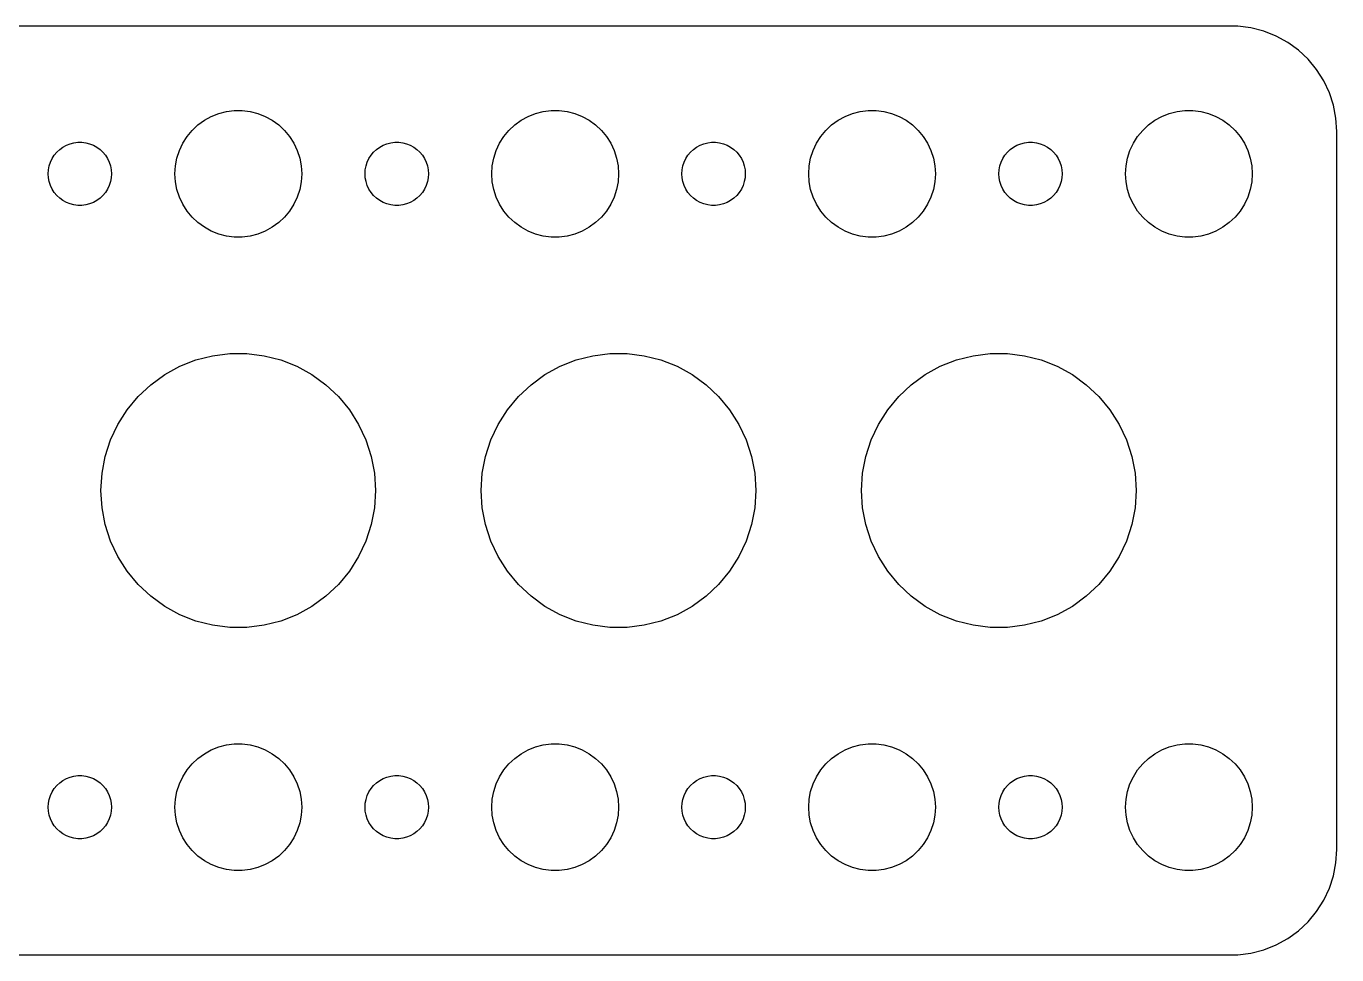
# Model space of a CAD drawing. Header units: metres. Extents: x -52 to 52, y 32 to 76.
# Drawn here: x -10 to 52, y 32 to 76 of the extents above; entities that cross this region are included whole.
import ezdxf

# ---------------------------------------------------------------- set-up
doc = ezdxf.new("R2010")
doc.units = ezdxf.units.M

msp = doc.modelspace()

# ---------------------------------------------------------------- linework, layer by layer
for p, q in [((47.3139, 75.9901), (-47.3139, 75.9901)), ((47.9369, 75.9114), (47.3139, 75.9901)), ((48.5451, 75.7553), (47.9369, 75.9114)), ((49.1289, 75.5241), (48.5451, 75.7553)), ((49.6791, 75.2216), (49.1289, 75.5241)), ((50.1871, 74.8526), (49.6791, 75.2216)), ((50.6448, 74.4227), (50.1871, 74.8526)), ((51.0451, 73.9389), (50.6448, 74.4227)), ((51.3815, 73.4088), (51.0451, 73.9389)), ((51.6489, 72.8406), (51.3815, 73.4088)), ((51.8429, 72.2434), (51.6489, 72.8406)), ((-0.56213, 71.9469), (-0.18837, 71.9941)), ((-0.18837, 71.9941), (0.18837, 71.9941)), ((0.18837, 71.9941), (0.56213, 71.9469)), ((14.4379, 71.9469), (14.8116, 71.9941)), ((14.8116, 71.9941), (15.1884, 71.9941)), ((15.1884, 71.9941), (15.5621, 71.9469)), ((29.4379, 71.9469), (29.8116, 71.9941)), ((29.8116, 71.9941), (30.1884, 71.9941)), ((30.1884, 71.9941), (30.5621, 71.9469)), ((44.4379, 71.9469), (44.8116, 71.9941)), ((44.8116, 71.9941), (45.1884, 71.9941)), ((45.1884, 71.9941), (45.5621, 71.9469)), ((51.9606, 71.6267), (51.8429, 72.2434)), ((-1.91226, 71.3115), (-1.60747, 71.533)), ((-1.60747, 71.533), (-1.27733, 71.7145)), ((-1.27733, 71.7145), (-0.92705, 71.8532)), ((-0.92705, 71.8532), (-0.56213, 71.9469)), ((0.56213, 71.9469), (0.92705, 71.8532)), ((0.92705, 71.8532), (1.27733, 71.7145)), ((1.27733, 71.7145), (1.60747, 71.533)), ((1.60747, 71.533), (1.91226, 71.3115)), ((13.0877, 71.3115), (13.3925, 71.533)), ((13.3925, 71.533), (13.7227, 71.7145)), ((13.7227, 71.7145), (14.0729, 71.8532)), ((14.0729, 71.8532), (14.4379, 71.9469)), ((15.5621, 71.9469), (15.927, 71.8532)), ((15.927, 71.8532), (16.2773, 71.7145)), ((16.2773, 71.7145), (16.6075, 71.533)), ((16.6075, 71.533), (16.9123, 71.3115)), ((28.0877, 71.3115), (28.3925, 71.533)), ((28.3925, 71.533), (28.7227, 71.7145)), ((28.7227, 71.7145), (29.0729, 71.8532)), ((29.0729, 71.8532), (29.4379, 71.9469)), ((30.5621, 71.9469), (30.927, 71.8532)), ((30.927, 71.8532), (31.2773, 71.7145)), ((31.2773, 71.7145), (31.6075, 71.533)), ((31.6075, 71.533), (31.9123, 71.3115)), ((43.0877, 71.3115), (43.3925, 71.533)), ((43.3925, 71.533), (43.7227, 71.7145)), ((43.7227, 71.7145), (44.0729, 71.8532)), ((44.0729, 71.8532), (44.4379, 71.9469)), ((45.5621, 71.9469), (45.927, 71.8532)), ((45.927, 71.8532), (46.2773, 71.7145)), ((46.2773, 71.7145), (46.6075, 71.533)), ((46.6075, 71.533), (46.9123, 71.3115)), ((52, 71), (51.9606, 71.6267)), ((-2.62891, 70.4453), (-2.42705, 70.7634)), ((-2.42705, 70.7634), (-2.1869, 71.0536)), ((-2.1869, 71.0536), (-1.91226, 71.3115)), ((1.91226, 71.3115), (2.1869, 71.0536)), ((2.1869, 71.0536), (2.42705, 70.7634)), ((2.42705, 70.7634), (2.62891, 70.4453)), ((12.3711, 70.4453), (12.5729, 70.7634)), ((12.5729, 70.7634), (12.8131, 71.0536)), ((12.8131, 71.0536), (13.0877, 71.3115)), ((16.9123, 71.3115), (17.1869, 71.0536)), ((17.1869, 71.0536), (17.427, 70.7634)), ((17.427, 70.7634), (17.6289, 70.4453)), ((27.3711, 70.4453), (27.5729, 70.7634)), ((27.5729, 70.7634), (27.8131, 71.0536)), ((27.8131, 71.0536), (28.0877, 71.3115)), ((31.9123, 71.3115), (32.1869, 71.0536)), ((32.1869, 71.0536), (32.427, 70.7634)), ((32.427, 70.7634), (32.6289, 70.4453)), ((42.3711, 70.4453), (42.5729, 70.7634)), ((42.5729, 70.7634), (42.8131, 71.0536)), ((42.8131, 71.0536), (43.0877, 71.3115)), ((46.9123, 71.3115), (47.1869, 71.0536)), ((47.1869, 71.0536), (47.427, 70.7634)), ((47.427, 70.7634), (47.6289, 70.4453)), ((52, 37), (52, 71)), ((-8.59344, 70.0268), (-8.45613, 70.1558)), ((-8.45613, 70.1558), (-8.30373, 70.2665)), ((-8.30373, 70.2665), (-8.13866, 70.3572)), ((-8.13866, 70.3572), (-7.96352, 70.4266)), ((-7.96352, 70.4266), (-7.78107, 70.4734)), ((-7.78107, 70.4734), (-7.59418, 70.497)), ((-7.59418, 70.497), (-7.40581, 70.497)), ((-7.40581, 70.497), (-7.21892, 70.4734)), ((-7.21892, 70.4734), (-7.03647, 70.4266)), ((-7.03647, 70.4266), (-6.86133, 70.3572)), ((-6.86133, 70.3572), (-6.69626, 70.2665)), ((-6.69626, 70.2665), (-6.54385, 70.1558)), ((-6.54385, 70.1558), (-6.40654, 70.0268)), ((-2.78932, 70.1044), (-2.62891, 70.4453)), ((2.62891, 70.4453), (2.78932, 70.1044)), ((6.40654, 70.0268), (6.54385, 70.1558)), ((6.54385, 70.1558), (6.69626, 70.2665)), ((6.69626, 70.2665), (6.86133, 70.3572)), ((6.86133, 70.3572), (7.03647, 70.4266)), ((7.03647, 70.4266), (7.21892, 70.4734)), ((7.21892, 70.4734), (7.40581, 70.497)), ((7.40581, 70.497), (7.59418, 70.497)), ((7.59418, 70.497), (7.78107, 70.4734)), ((7.78107, 70.4734), (7.96352, 70.4266)), ((7.96352, 70.4266), (8.13866, 70.3572)), ((8.13866, 70.3572), (8.30373, 70.2665)), ((8.30373, 70.2665), (8.45613, 70.1558)), ((8.45613, 70.1558), (8.59344, 70.0268)), ((12.2107, 70.1044), (12.3711, 70.4453)), ((17.6289, 70.4453), (17.7893, 70.1044)), ((21.4065, 70.0268), (21.5439, 70.1558)), ((21.5439, 70.1558), (21.6963, 70.2665)), ((21.6963, 70.2665), (21.8613, 70.3572)), ((21.8613, 70.3572), (22.0365, 70.4266)), ((22.0365, 70.4266), (22.2189, 70.4734)), ((22.2189, 70.4734), (22.4058, 70.497)), ((22.4058, 70.497), (22.5942, 70.497)), ((22.5942, 70.497), (22.7811, 70.4734)), ((22.7811, 70.4734), (22.9635, 70.4266)), ((22.9635, 70.4266), (23.1387, 70.3572)), ((23.1387, 70.3572), (23.3037, 70.2665)), ((23.3037, 70.2665), (23.4561, 70.1558)), ((23.4561, 70.1558), (23.5934, 70.0268)), ((27.2107, 70.1044), (27.3711, 70.4453)), ((32.6289, 70.4453), (32.7893, 70.1044)), ((36.4065, 70.0268), (36.5439, 70.1558)), ((36.5439, 70.1558), (36.6963, 70.2665)), ((36.6963, 70.2665), (36.8613, 70.3572)), ((36.8613, 70.3572), (37.0365, 70.4266)), ((37.0365, 70.4266), (37.2189, 70.4734)), ((37.2189, 70.4734), (37.4058, 70.497)), ((37.4058, 70.497), (37.5942, 70.497)), ((37.5942, 70.497), (37.7811, 70.4734)), ((37.7811, 70.4734), (37.9635, 70.4266)), ((37.9635, 70.4266), (38.1387, 70.3572)), ((38.1387, 70.3572), (38.3037, 70.2665)), ((38.3037, 70.2665), (38.4561, 70.1558)), ((38.4561, 70.1558), (38.5934, 70.0268)), ((42.2107, 70.1044), (42.3711, 70.4453)), ((47.6289, 70.4453), (47.7893, 70.1044)), ((-8.95287, 69.373), (-8.89465, 69.5522)), ((-8.89465, 69.5522), (-8.81445, 69.7226)), ((-8.81445, 69.7226), (-8.71352, 69.8817)), ((-8.71352, 69.8817), (-8.59344, 70.0268)), ((-6.40654, 70.0268), (-6.28647, 69.8817)), ((-6.28647, 69.8817), (-6.18553, 69.7226)), ((-6.18553, 69.7226), (-6.10533, 69.5522)), ((-6.10533, 69.5522), (-6.04712, 69.373)), ((-2.97633, 69.376), (-2.90575, 69.7461)), ((-2.90575, 69.7461), (-2.78932, 70.1044)), ((2.78932, 70.1044), (2.90575, 69.7461)), ((2.90575, 69.7461), (2.97633, 69.376)), ((6.04712, 69.373), (6.10533, 69.5522)), ((6.10533, 69.5522), (6.18553, 69.7226)), ((6.18553, 69.7226), (6.28647, 69.8817)), ((6.28647, 69.8817), (6.40654, 70.0268)), ((8.59344, 70.0268), (8.71352, 69.8817)), ((8.71352, 69.8817), (8.81445, 69.7226)), ((8.81445, 69.7226), (8.89465, 69.5522)), ((8.89465, 69.5522), (8.95287, 69.373)), ((12.0237, 69.376), (12.0942, 69.7461)), ((12.0942, 69.7461), (12.2107, 70.1044)), ((17.7893, 70.1044), (17.9057, 69.7461)), ((17.9057, 69.7461), (17.9763, 69.376)), ((21.0471, 69.373), (21.1053, 69.5522)), ((21.1053, 69.5522), (21.1855, 69.7226)), ((21.1855, 69.7226), (21.2865, 69.8817)), ((21.2865, 69.8817), (21.4065, 70.0268)), ((23.5934, 70.0268), (23.7135, 69.8817)), ((23.7135, 69.8817), (23.8145, 69.7226)), ((23.8145, 69.7226), (23.8947, 69.5522)), ((23.8947, 69.5522), (23.9529, 69.373)), ((27.0237, 69.376), (27.0942, 69.7461)), ((27.0942, 69.7461), (27.2107, 70.1044)), ((32.7893, 70.1044), (32.9057, 69.7461)), ((32.9057, 69.7461), (32.9763, 69.376)), ((36.0471, 69.373), (36.1053, 69.5522)), ((36.1053, 69.5522), (36.1855, 69.7226)), ((36.1855, 69.7226), (36.2865, 69.8817)), ((36.2865, 69.8817), (36.4065, 70.0268)), ((38.5934, 70.0268), (38.7135, 69.8817)), ((38.7135, 69.8817), (38.8145, 69.7226)), ((38.8145, 69.7226), (38.8947, 69.5522)), ((38.8947, 69.5522), (38.9529, 69.373)), ((42.0237, 69.376), (42.0942, 69.7461)), ((42.0942, 69.7461), (42.2107, 70.1044)), ((47.7893, 70.1044), (47.9057, 69.7461)), ((47.9057, 69.7461), (47.9763, 69.376)), ((-9, 69), (-8.98816, 69.188)), ((-8.98816, 68.812), (-9, 69)), ((-8.98816, 69.188), (-8.95287, 69.373)), ((-6.04712, 69.373), (-6.01183, 69.188)), ((-6.01183, 69.188), (-6, 69)), ((-6, 69), (-6.01183, 68.812)), ((-3, 69), (-2.97633, 69.376)), ((-2.97633, 68.624), (-3, 69)), ((2.97633, 69.376), (3, 69)), ((3, 69), (2.97633, 68.624)), ((6, 69), (6.01183, 69.188)), ((6.01183, 68.812), (6, 69)), ((6.01183, 69.188), (6.04712, 69.373)), ((8.95287, 69.373), (8.98816, 69.188)), ((8.98816, 69.188), (9, 69)), ((9, 69), (8.98816, 68.812)), ((12, 69), (12.0237, 69.376)), ((12.0237, 68.624), (12, 69)), ((17.9763, 69.376), (18, 69)), ((18, 69), (17.9763, 68.624)), ((21, 69), (21.0118, 69.188)), ((21.0118, 68.812), (21, 69)), ((21.0118, 69.188), (21.0471, 69.373)), ((23.9529, 69.373), (23.9882, 69.188)), ((23.9882, 69.188), (24, 69)), ((24, 69), (23.9882, 68.812)), ((27, 69), (27.0237, 69.376)), ((27.0237, 68.624), (27, 69)), ((32.9763, 69.376), (33, 69)), ((33, 69), (32.9763, 68.624)), ((36, 69), (36.0118, 69.188)), ((36.0118, 68.812), (36, 69)), ((36.0118, 69.188), (36.0471, 69.373)), ((38.9529, 69.373), (38.9882, 69.188)), ((38.9882, 69.188), (39, 69)), ((39, 69), (38.9882, 68.812)), ((42, 69), (42.0237, 69.376)), ((42.0237, 68.624), (42, 69)), ((47.9763, 69.376), (48, 69)), ((48, 69), (47.9763, 68.624)), ((-8.95287, 68.627), (-8.98816, 68.812)), ((-8.89465, 68.4478), (-8.95287, 68.627)), ((-8.81445, 68.2774), (-8.89465, 68.4478)), ((-8.71352, 68.1183), (-8.81445, 68.2774)), ((-6.18553, 68.2774), (-6.28647, 68.1183)), ((-6.10533, 68.4478), (-6.18553, 68.2774)), ((-6.04712, 68.627), (-6.10533, 68.4478)), ((-6.01183, 68.812), (-6.04712, 68.627)), ((-2.90575, 68.2539), (-2.97633, 68.624)), ((-2.78932, 67.8956), (-2.90575, 68.2539)), ((2.90575, 68.2539), (2.78932, 67.8956)), ((2.97633, 68.624), (2.90575, 68.2539)), ((6.04712, 68.627), (6.01183, 68.812)), ((6.10533, 68.4478), (6.04712, 68.627)), ((6.18553, 68.2774), (6.10533, 68.4478)), ((6.28647, 68.1183), (6.18553, 68.2774)), ((8.81445, 68.2774), (8.71352, 68.1183)), ((8.89465, 68.4478), (8.81445, 68.2774)), ((8.95287, 68.627), (8.89465, 68.4478)), ((8.98816, 68.812), (8.95287, 68.627)), ((12.0942, 68.2539), (12.0237, 68.624)), ((12.2107, 67.8956), (12.0942, 68.2539)), ((17.9057, 68.2539), (17.7893, 67.8956)), ((17.9763, 68.624), (17.9057, 68.2539)), ((21.0471, 68.627), (21.0118, 68.812)), ((21.1053, 68.4478), (21.0471, 68.627)), ((21.1855, 68.2774), (21.1053, 68.4478)), ((21.2865, 68.1183), (21.1855, 68.2774)), ((23.8145, 68.2774), (23.7135, 68.1183)), ((23.8947, 68.4478), (23.8145, 68.2774)), ((23.9529, 68.627), (23.8947, 68.4478)), ((23.9882, 68.812), (23.9529, 68.627)), ((27.0942, 68.2539), (27.0237, 68.624)), ((27.2107, 67.8956), (27.0942, 68.2539)), ((32.9057, 68.2539), (32.7893, 67.8956)), ((32.9763, 68.624), (32.9057, 68.2539)), ((36.0471, 68.627), (36.0118, 68.812)), ((36.1053, 68.4478), (36.0471, 68.627)), ((36.1855, 68.2774), (36.1053, 68.4478)), ((36.2865, 68.1183), (36.1855, 68.2774)), ((38.8145, 68.2774), (38.7135, 68.1183)), ((38.8947, 68.4478), (38.8145, 68.2774)), ((38.9529, 68.627), (38.8947, 68.4478)), ((38.9882, 68.812), (38.9529, 68.627)), ((42.0942, 68.2539), (42.0237, 68.624)), ((42.2107, 67.8956), (42.0942, 68.2539)), ((47.9057, 68.2539), (47.7893, 67.8956)), ((47.9763, 68.624), (47.9057, 68.2539)), ((-8.59344, 67.9732), (-8.71352, 68.1183)), ((-8.45613, 67.8442), (-8.59344, 67.9732)), ((-8.30373, 67.7335), (-8.45613, 67.8442)), ((-8.13866, 67.6427), (-8.30373, 67.7335)), ((-7.96352, 67.5734), (-8.13866, 67.6427)), ((-6.86133, 67.6427), (-7.03647, 67.5734)), ((-6.69626, 67.7335), (-6.86133, 67.6427)), ((-6.54385, 67.8442), (-6.69626, 67.7335)), ((-6.40654, 67.9732), (-6.54385, 67.8442)), ((-6.28647, 68.1183), (-6.40654, 67.9732)), ((-2.62891, 67.5547), (-2.78932, 67.8956)), ((2.78932, 67.8956), (2.62891, 67.5547)), ((6.40654, 67.9732), (6.28647, 68.1183)), ((6.54385, 67.8442), (6.40654, 67.9732)), ((6.69626, 67.7335), (6.54385, 67.8442)), ((6.86133, 67.6427), (6.69626, 67.7335)), ((7.03647, 67.5734), (6.86133, 67.6427)), ((8.13866, 67.6427), (7.96352, 67.5734)), ((8.30373, 67.7335), (8.13866, 67.6427)), ((8.45613, 67.8442), (8.30373, 67.7335)), ((8.59344, 67.9732), (8.45613, 67.8442)), ((8.71352, 68.1183), (8.59344, 67.9732)), ((12.3711, 67.5547), (12.2107, 67.8956)), ((17.7893, 67.8956), (17.6289, 67.5547)), ((21.4065, 67.9732), (21.2865, 68.1183)), ((21.5439, 67.8442), (21.4065, 67.9732)), ((21.6963, 67.7335), (21.5439, 67.8442)), ((21.8613, 67.6427), (21.6963, 67.7335)), ((22.0365, 67.5734), (21.8613, 67.6427)), ((23.1387, 67.6427), (22.9635, 67.5734)), ((23.3037, 67.7335), (23.1387, 67.6427)), ((23.4561, 67.8442), (23.3037, 67.7335)), ((23.5934, 67.9732), (23.4561, 67.8442)), ((23.7135, 68.1183), (23.5934, 67.9732)), ((27.3711, 67.5547), (27.2107, 67.8956)), ((32.7893, 67.8956), (32.6289, 67.5547)), ((36.4065, 67.9732), (36.2865, 68.1183)), ((36.5439, 67.8442), (36.4065, 67.9732)), ((36.6963, 67.7335), (36.5439, 67.8442)), ((36.8613, 67.6427), (36.6963, 67.7335)), ((37.0365, 67.5734), (36.8613, 67.6427)), ((38.1387, 67.6427), (37.9635, 67.5734)), ((38.3037, 67.7335), (38.1387, 67.6427)), ((38.4561, 67.8442), (38.3037, 67.7335)), ((38.5934, 67.9732), (38.4561, 67.8442)), ((38.7135, 68.1183), (38.5934, 67.9732)), ((42.3711, 67.5547), (42.2107, 67.8956)), ((47.7893, 67.8956), (47.6289, 67.5547)), ((-7.78107, 67.5266), (-7.96352, 67.5734)), ((-7.59418, 67.5029), (-7.78107, 67.5266)), ((-7.40581, 67.5029), (-7.59418, 67.5029)), ((-7.21892, 67.5266), (-7.40581, 67.5029)), ((-7.03647, 67.5734), (-7.21892, 67.5266)), ((-2.42705, 67.2366), (-2.62891, 67.5547)), ((-2.1869, 66.9464), (-2.42705, 67.2366)), ((2.42705, 67.2366), (2.1869, 66.9464)), ((2.62891, 67.5547), (2.42705, 67.2366)), ((7.21892, 67.5266), (7.03647, 67.5734)), ((7.40581, 67.5029), (7.21892, 67.5266)), ((7.59418, 67.5029), (7.40581, 67.5029)), ((7.78107, 67.5266), (7.59418, 67.5029)), ((7.96352, 67.5734), (7.78107, 67.5266)), ((12.5729, 67.2366), (12.3711, 67.5547)), ((12.8131, 66.9464), (12.5729, 67.2366)), ((17.427, 67.2366), (17.1869, 66.9464)), ((17.6289, 67.5547), (17.427, 67.2366)), ((22.2189, 67.5266), (22.0365, 67.5734)), ((22.4058, 67.5029), (22.2189, 67.5266)), ((22.5942, 67.5029), (22.4058, 67.5029)), ((22.7811, 67.5266), (22.5942, 67.5029)), ((22.9635, 67.5734), (22.7811, 67.5266)), ((27.5729, 67.2366), (27.3711, 67.5547)), ((27.8131, 66.9464), (27.5729, 67.2366)), ((32.427, 67.2366), (32.1869, 66.9464)), ((32.6289, 67.5547), (32.427, 67.2366)), ((37.2189, 67.5266), (37.0365, 67.5734)), ((37.4058, 67.5029), (37.2189, 67.5266)), ((37.5942, 67.5029), (37.4058, 67.5029)), ((37.7811, 67.5266), (37.5942, 67.5029)), ((37.9635, 67.5734), (37.7811, 67.5266)), ((42.5729, 67.2366), (42.3711, 67.5547)), ((42.8131, 66.9464), (42.5729, 67.2366)), ((47.427, 67.2366), (47.1869, 66.9464)), ((47.6289, 67.5547), (47.427, 67.2366)), ((-1.91226, 66.6884), (-2.1869, 66.9464)), ((-1.60747, 66.467), (-1.91226, 66.6884)), ((-1.27733, 66.2855), (-1.60747, 66.467)), ((1.60747, 66.467), (1.27733, 66.2855)), ((1.91226, 66.6884), (1.60747, 66.467)), ((2.1869, 66.9464), (1.91226, 66.6884)), ((13.0877, 66.6884), (12.8131, 66.9464)), ((13.3925, 66.467), (13.0877, 66.6884)), ((13.7227, 66.2855), (13.3925, 66.467)), ((16.6075, 66.467), (16.2773, 66.2855)), ((16.9123, 66.6884), (16.6075, 66.467)), ((17.1869, 66.9464), (16.9123, 66.6884)), ((28.0877, 66.6884), (27.8131, 66.9464)), ((28.3925, 66.467), (28.0877, 66.6884)), ((28.7227, 66.2855), (28.3925, 66.467)), ((31.6075, 66.467), (31.2773, 66.2855)), ((31.9123, 66.6884), (31.6075, 66.467)), ((32.1869, 66.9464), (31.9123, 66.6884)), ((43.0877, 66.6884), (42.8131, 66.9464)), ((43.3925, 66.467), (43.0877, 66.6884)), ((43.7227, 66.2855), (43.3925, 66.467)), ((46.6075, 66.467), (46.2773, 66.2855)), ((46.9123, 66.6884), (46.6075, 66.467)), ((47.1869, 66.9464), (46.9123, 66.6884)), ((-0.92705, 66.1468), (-1.27733, 66.2855)), ((-0.56213, 66.0531), (-0.92705, 66.1468)), ((-0.18837, 66.0059), (-0.56213, 66.0531)), ((0.18837, 66.0059), (-0.18837, 66.0059)), ((0.56213, 66.0531), (0.18837, 66.0059)), ((0.92705, 66.1468), (0.56213, 66.0531)), ((1.27733, 66.2855), (0.92705, 66.1468)), ((14.0729, 66.1468), (13.7227, 66.2855)), ((14.4379, 66.0531), (14.0729, 66.1468)), ((14.8116, 66.0059), (14.4379, 66.0531)), ((15.1884, 66.0059), (14.8116, 66.0059)), ((15.5621, 66.0531), (15.1884, 66.0059)), ((15.927, 66.1468), (15.5621, 66.0531)), ((16.2773, 66.2855), (15.927, 66.1468)), ((29.0729, 66.1468), (28.7227, 66.2855)), ((29.4379, 66.0531), (29.0729, 66.1468)), ((29.8116, 66.0059), (29.4379, 66.0531)), ((30.1884, 66.0059), (29.8116, 66.0059)), ((30.5621, 66.0531), (30.1884, 66.0059)), ((30.927, 66.1468), (30.5621, 66.0531)), ((31.2773, 66.2855), (30.927, 66.1468)), ((44.0729, 66.1468), (43.7227, 66.2855)), ((44.4379, 66.0531), (44.0729, 66.1468)), ((44.8116, 66.0059), (44.4379, 66.0531)), ((45.1884, 66.0059), (44.8116, 66.0059)), ((45.5621, 66.0531), (45.1884, 66.0059)), ((45.927, 66.1468), (45.5621, 66.0531)), ((46.2773, 66.2855), (45.927, 66.1468)), ((-2.76756, 59.8814), (-2.00861, 60.1819)), ((-2.00861, 60.1819), (-1.21797, 60.3849)), ((-1.21797, 60.3849), (-0.40813, 60.4872)), ((-0.40813, 60.4872), (0.40813, 60.4872)), ((0.40813, 60.4872), (1.21797, 60.3849)), ((1.21797, 60.3849), (2.00861, 60.1819)), ((2.00861, 60.1819), (2.76756, 59.8814)), ((15.2324, 59.8814), (15.9914, 60.1819)), ((15.9914, 60.1819), (16.782, 60.3849)), ((16.782, 60.3849), (17.5919, 60.4872)), ((17.5919, 60.4872), (18.4081, 60.4872)), ((18.4081, 60.4872), (19.218, 60.3849)), ((19.218, 60.3849), (20.0086, 60.1819)), ((20.0086, 60.1819), (20.7676, 59.8814)), ((33.2324, 59.8814), (33.9914, 60.1819)), ((33.9914, 60.1819), (34.782, 60.3849)), ((34.782, 60.3849), (35.5919, 60.4872)), ((35.5919, 60.4872), (36.4081, 60.4872)), ((36.4081, 60.4872), (37.218, 60.3849)), ((37.218, 60.3849), (38.0086, 60.1819)), ((38.0086, 60.1819), (38.7676, 59.8814)), ((-3.48286, 59.4881), (-2.76756, 59.8814)), ((2.76756, 59.8814), (3.48286, 59.4881)), ((14.5171, 59.4881), (15.2324, 59.8814)), ((20.7676, 59.8814), (21.4829, 59.4881)), ((32.5171, 59.4881), (33.2324, 59.8814)), ((38.7676, 59.8814), (39.4829, 59.4881)), ((-4.73828, 58.4496), (-4.14325, 59.0083)), ((-4.14325, 59.0083), (-3.48286, 59.4881)), ((3.48286, 59.4881), (4.14325, 59.0083)), ((4.14325, 59.0083), (4.73828, 58.4496)), ((13.2617, 58.4496), (13.8567, 59.0083)), ((13.8567, 59.0083), (14.5171, 59.4881)), ((21.4829, 59.4881), (22.1432, 59.0083)), ((22.1432, 59.0083), (22.7383, 58.4496)), ((31.2617, 58.4496), (31.8567, 59.0083)), ((31.8567, 59.0083), (32.5171, 59.4881)), ((39.4829, 59.4881), (40.1432, 59.0083)), ((40.1432, 59.0083), (40.7383, 58.4496)), ((-5.25861, 57.8206), (-4.73828, 58.4496)), ((4.73828, 58.4496), (5.25861, 57.8206)), ((12.7414, 57.8206), (13.2617, 58.4496)), ((22.7383, 58.4496), (23.2586, 57.8206)), ((30.7414, 57.8206), (31.2617, 58.4496)), ((40.7383, 58.4496), (41.2586, 57.8206)), ((-5.69598, 57.1314), (-5.25861, 57.8206)), ((5.25861, 57.8206), (5.69598, 57.1314)), ((12.304, 57.1314), (12.7414, 57.8206)), ((23.2586, 57.8206), (23.696, 57.1314)), ((30.304, 57.1314), (30.7414, 57.8206)), ((41.2586, 57.8206), (41.696, 57.1314)), ((-6.04353, 56.3928), (-5.69598, 57.1314)), ((5.69598, 57.1314), (6.04353, 56.3928)), ((11.9565, 56.3928), (12.304, 57.1314)), ((23.696, 57.1314), (24.0435, 56.3928)), ((29.9565, 56.3928), (30.304, 57.1314)), ((41.696, 57.1314), (42.0435, 56.3928)), ((-6.29578, 55.6165), (-6.04353, 56.3928)), ((6.04353, 56.3928), (6.29578, 55.6165)), ((11.7042, 55.6165), (11.9565, 56.3928)), ((24.0435, 56.3928), (24.2958, 55.6165)), ((29.7042, 55.6165), (29.9565, 56.3928)), ((42.0435, 56.3928), (42.2958, 55.6165)), ((-6.44873, 54.8147), (-6.29578, 55.6165)), ((6.29578, 55.6165), (6.44873, 54.8147)), ((11.5513, 54.8147), (11.7042, 55.6165)), ((24.2958, 55.6165), (24.4487, 54.8147)), ((29.5513, 54.8147), (29.7042, 55.6165)), ((42.2958, 55.6165), (42.4487, 54.8147)), ((-6.5, 54), (-6.44873, 54.8147)), ((6.44873, 54.8147), (6.5, 54)), ((11.5, 54), (11.5513, 54.8147)), ((24.4487, 54.8147), (24.5, 54)), ((29.5, 54), (29.5513, 54.8147)), ((42.4487, 54.8147), (42.5, 54)), ((-6.44873, 53.1853), (-6.5, 54)), ((6.5, 54), (6.44873, 53.1853)), ((11.5513, 53.1853), (11.5, 54)), ((24.5, 54), (24.4487, 53.1853)), ((29.5513, 53.1853), (29.5, 54)), ((42.5, 54), (42.4487, 53.1853)), ((-6.29578, 52.3835), (-6.44873, 53.1853)), ((6.44873, 53.1853), (6.29578, 52.3835)), ((11.7042, 52.3835), (11.5513, 53.1853)), ((24.4487, 53.1853), (24.2958, 52.3835)), ((29.7042, 52.3835), (29.5513, 53.1853)), ((42.4487, 53.1853), (42.2958, 52.3835)), ((-6.04353, 51.6072), (-6.29578, 52.3835)), ((6.29578, 52.3835), (6.04353, 51.6072)), ((11.9565, 51.6072), (11.7042, 52.3835)), ((24.2958, 52.3835), (24.0435, 51.6072)), ((29.9565, 51.6072), (29.7042, 52.3835)), ((42.2958, 52.3835), (42.0435, 51.6072)), ((-5.69598, 50.8686), (-6.04353, 51.6072)), ((6.04353, 51.6072), (5.69598, 50.8686)), ((12.304, 50.8686), (11.9565, 51.6072)), ((24.0435, 51.6072), (23.696, 50.8686)), ((30.304, 50.8686), (29.9565, 51.6072)), ((42.0435, 51.6072), (41.696, 50.8686)), ((-5.25861, 50.1794), (-5.69598, 50.8686)), ((5.69598, 50.8686), (5.25861, 50.1794)), ((12.7414, 50.1794), (12.304, 50.8686)), ((23.696, 50.8686), (23.2586, 50.1794)), ((30.7414, 50.1794), (30.304, 50.8686)), ((41.696, 50.8686), (41.2586, 50.1794)), ((-4.73828, 49.5504), (-5.25861, 50.1794)), ((5.25861, 50.1794), (4.73828, 49.5504)), ((13.2617, 49.5504), (12.7414, 50.1794)), ((23.2586, 50.1794), (22.7383, 49.5504)), ((31.2617, 49.5504), (30.7414, 50.1794)), ((41.2586, 50.1794), (40.7383, 49.5504)), ((-4.14325, 48.9917), (-4.73828, 49.5504)), ((4.73828, 49.5504), (4.14325, 48.9917)), ((13.8567, 48.9917), (13.2617, 49.5504)), ((22.7383, 49.5504), (22.1432, 48.9917)), ((31.8567, 48.9917), (31.2617, 49.5504)), ((40.7383, 49.5504), (40.1432, 48.9917)), ((-3.48286, 48.5119), (-4.14325, 48.9917)), ((-2.76756, 48.1186), (-3.48286, 48.5119)), ((3.48286, 48.5119), (2.76756, 48.1186)), ((4.14325, 48.9917), (3.48286, 48.5119)), ((14.5171, 48.5119), (13.8567, 48.9917)), ((15.2324, 48.1186), (14.5171, 48.5119)), ((21.4829, 48.5119), (20.7676, 48.1186)), ((22.1432, 48.9917), (21.4829, 48.5119)), ((32.5171, 48.5119), (31.8567, 48.9917)), ((33.2324, 48.1186), (32.5171, 48.5119)), ((39.4829, 48.5119), (38.7676, 48.1186)), ((40.1432, 48.9917), (39.4829, 48.5119)), ((-2.00861, 47.8181), (-2.76756, 48.1186)), ((-1.21797, 47.6151), (-2.00861, 47.8181)), ((2.00861, 47.8181), (1.21797, 47.6151)), ((2.76756, 48.1186), (2.00861, 47.8181)), ((15.9914, 47.8181), (15.2324, 48.1186)), ((16.782, 47.6151), (15.9914, 47.8181)), ((20.0086, 47.8181), (19.218, 47.6151)), ((20.7676, 48.1186), (20.0086, 47.8181)), ((33.9914, 47.8181), (33.2324, 48.1186)), ((34.782, 47.6151), (33.9914, 47.8181)), ((38.0086, 47.8181), (37.218, 47.6151)), ((38.7676, 48.1186), (38.0086, 47.8181)), ((-0.40813, 47.5128), (-1.21797, 47.6151)), ((0.40813, 47.5128), (-0.40813, 47.5128)), ((1.21797, 47.6151), (0.40813, 47.5128)), ((17.5919, 47.5128), (16.782, 47.6151)), ((18.4081, 47.5128), (17.5919, 47.5128)), ((19.218, 47.6151), (18.4081, 47.5128)), ((35.5919, 47.5128), (34.782, 47.6151)), ((36.4081, 47.5128), (35.5919, 47.5128)), ((37.218, 47.6151), (36.4081, 47.5128)), ((-1.60747, 41.533), (-1.27733, 41.7145)), ((-1.27733, 41.7145), (-0.92705, 41.8532)), ((-0.92705, 41.8532), (-0.56213, 41.9469)), ((-0.56213, 41.9469), (-0.18837, 41.9941)), ((-0.18837, 41.9941), (0.18837, 41.9941)), ((0.18837, 41.9941), (0.56213, 41.9469)), ((0.56213, 41.9469), (0.92705, 41.8532)), ((0.92705, 41.8532), (1.27733, 41.7145)), ((1.27733, 41.7145), (1.60747, 41.533)), ((13.3925, 41.533), (13.7227, 41.7145)), ((13.7227, 41.7145), (14.0729, 41.8532)), ((14.0729, 41.8532), (14.4379, 41.9469)), ((14.4379, 41.9469), (14.8116, 41.9941)), ((14.8116, 41.9941), (15.1884, 41.9941)), ((15.1884, 41.9941), (15.5621, 41.9469)), ((15.5621, 41.9469), (15.927, 41.8532)), ((15.927, 41.8532), (16.2773, 41.7145)), ((16.2773, 41.7145), (16.6075, 41.533)), ((28.3925, 41.533), (28.7227, 41.7145)), ((28.7227, 41.7145), (29.0729, 41.8532)), ((29.0729, 41.8532), (29.4379, 41.9469)), ((29.4379, 41.9469), (29.8116, 41.9941)), ((29.8116, 41.9941), (30.1884, 41.9941)), ((30.1884, 41.9941), (30.5621, 41.9469)), ((30.5621, 41.9469), (30.927, 41.8532)), ((30.927, 41.8532), (31.2773, 41.7145)), ((31.2773, 41.7145), (31.6075, 41.533)), ((43.3925, 41.533), (43.7227, 41.7145)), ((43.7227, 41.7145), (44.0729, 41.8532)), ((44.0729, 41.8532), (44.4379, 41.9469)), ((44.4379, 41.9469), (44.8116, 41.9941)), ((44.8116, 41.9941), (45.1884, 41.9941)), ((45.1884, 41.9941), (45.5621, 41.9469)), ((45.5621, 41.9469), (45.927, 41.8532)), ((45.927, 41.8532), (46.2773, 41.7145)), ((46.2773, 41.7145), (46.6075, 41.533)), ((-2.42705, 40.7634), (-2.1869, 41.0536)), ((-2.1869, 41.0536), (-1.91226, 41.3116)), ((-1.91226, 41.3116), (-1.60747, 41.533)), ((1.60747, 41.533), (1.91226, 41.3116)), ((1.91226, 41.3116), (2.1869, 41.0536)), ((2.1869, 41.0536), (2.42705, 40.7634)), ((12.5729, 40.7634), (12.8131, 41.0536)), ((12.8131, 41.0536), (13.0877, 41.3116)), ((13.0877, 41.3116), (13.3925, 41.533)), ((16.6075, 41.533), (16.9123, 41.3116)), ((16.9123, 41.3116), (17.1869, 41.0536)), ((17.1869, 41.0536), (17.427, 40.7634)), ((27.5729, 40.7634), (27.8131, 41.0536)), ((27.8131, 41.0536), (28.0877, 41.3116)), ((28.0877, 41.3116), (28.3925, 41.533)), ((31.6075, 41.533), (31.9123, 41.3116)), ((31.9123, 41.3116), (32.1869, 41.0536)), ((32.1869, 41.0536), (32.427, 40.7634)), ((42.5729, 40.7634), (42.8131, 41.0536)), ((42.8131, 41.0536), (43.0877, 41.3116)), ((43.0877, 41.3116), (43.3925, 41.533)), ((46.6075, 41.533), (46.9123, 41.3116)), ((46.9123, 41.3116), (47.1869, 41.0536)), ((47.1869, 41.0536), (47.427, 40.7634)), ((-8.30373, 40.2665), (-8.13866, 40.3573)), ((-8.13866, 40.3573), (-7.96352, 40.4266)), ((-7.96352, 40.4266), (-7.78107, 40.4734)), ((-7.78107, 40.4734), (-7.59418, 40.4971)), ((-7.59418, 40.4971), (-7.40581, 40.4971)), ((-7.40581, 40.4971), (-7.21892, 40.4734)), ((-7.21892, 40.4734), (-7.03647, 40.4266)), ((-7.03647, 40.4266), (-6.86133, 40.3573)), ((-6.86133, 40.3573), (-6.69626, 40.2665)), ((-2.78932, 40.1044), (-2.62891, 40.4453)), ((-2.62891, 40.4453), (-2.42705, 40.7634)), ((2.42705, 40.7634), (2.62891, 40.4453)), ((2.62891, 40.4453), (2.78932, 40.1044)), ((6.69626, 40.2665), (6.86133, 40.3573)), ((6.86133, 40.3573), (7.03647, 40.4266)), ((7.03647, 40.4266), (7.21892, 40.4734)), ((7.21892, 40.4734), (7.40581, 40.4971)), ((7.40581, 40.4971), (7.59418, 40.4971)), ((7.59418, 40.4971), (7.78107, 40.4734)), ((7.78107, 40.4734), (7.96352, 40.4266)), ((7.96352, 40.4266), (8.13866, 40.3573)), ((8.13866, 40.3573), (8.30373, 40.2665)), ((12.2107, 40.1044), (12.3711, 40.4453)), ((12.3711, 40.4453), (12.5729, 40.7634)), ((17.427, 40.7634), (17.6289, 40.4453)), ((17.6289, 40.4453), (17.7893, 40.1044)), ((21.6963, 40.2665), (21.8613, 40.3573)), ((21.8613, 40.3573), (22.0365, 40.4266)), ((22.0365, 40.4266), (22.2189, 40.4734)), ((22.2189, 40.4734), (22.4058, 40.4971)), ((22.4058, 40.4971), (22.5942, 40.4971)), ((22.5942, 40.4971), (22.7811, 40.4734)), ((22.7811, 40.4734), (22.9635, 40.4266)), ((22.9635, 40.4266), (23.1387, 40.3573)), ((23.1387, 40.3573), (23.3037, 40.2665)), ((27.2107, 40.1044), (27.3711, 40.4453)), ((27.3711, 40.4453), (27.5729, 40.7634)), ((32.427, 40.7634), (32.6289, 40.4453)), ((32.6289, 40.4453), (32.7893, 40.1044)), ((36.6963, 40.2665), (36.8613, 40.3573)), ((36.8613, 40.3573), (37.0365, 40.4266)), ((37.0365, 40.4266), (37.2189, 40.4734)), ((37.2189, 40.4734), (37.4058, 40.4971)), ((37.4058, 40.4971), (37.5942, 40.4971)), ((37.5942, 40.4971), (37.7811, 40.4734)), ((37.7811, 40.4734), (37.9635, 40.4266)), ((37.9635, 40.4266), (38.1387, 40.3573)), ((38.1387, 40.3573), (38.3037, 40.2665)), ((42.2107, 40.1044), (42.3711, 40.4453)), ((42.3711, 40.4453), (42.5729, 40.7634)), ((47.427, 40.7634), (47.6289, 40.4453)), ((47.6289, 40.4453), (47.7893, 40.1044)), ((-8.89465, 39.5522), (-8.81445, 39.7226)), ((-8.81445, 39.7226), (-8.71352, 39.8817)), ((-8.71352, 39.8817), (-8.59344, 40.0268)), ((-8.59344, 40.0268), (-8.45613, 40.1558)), ((-8.45613, 40.1558), (-8.30373, 40.2665)), ((-6.69626, 40.2665), (-6.54385, 40.1558)), ((-6.54385, 40.1558), (-6.40654, 40.0268)), ((-6.40654, 40.0268), (-6.28647, 39.8817)), ((-6.28647, 39.8817), (-6.18553, 39.7226)), ((-6.18553, 39.7226), (-6.10533, 39.5522)), ((-2.97633, 39.376), (-2.90575, 39.7461)), ((-2.90575, 39.7461), (-2.78932, 40.1044)), ((2.78932, 40.1044), (2.90575, 39.7461)), ((2.90575, 39.7461), (2.97633, 39.376)), ((6.10533, 39.5522), (6.18553, 39.7226)), ((6.18553, 39.7226), (6.28647, 39.8817)), ((6.28647, 39.8817), (6.40654, 40.0268)), ((6.40654, 40.0268), (6.54385, 40.1558)), ((6.54385, 40.1558), (6.69626, 40.2665)), ((8.30373, 40.2665), (8.45613, 40.1558)), ((8.45613, 40.1558), (8.59344, 40.0268)), ((8.59344, 40.0268), (8.71352, 39.8817)), ((8.71352, 39.8817), (8.81445, 39.7226)), ((8.81445, 39.7226), (8.89465, 39.5522)), ((12.0237, 39.376), (12.0942, 39.7461)), ((12.0942, 39.7461), (12.2107, 40.1044)), ((17.7893, 40.1044), (17.9057, 39.7461)), ((17.9057, 39.7461), (17.9763, 39.376)), ((21.1053, 39.5522), (21.1855, 39.7226)), ((21.1855, 39.7226), (21.2865, 39.8817)), ((21.2865, 39.8817), (21.4065, 40.0268)), ((21.4065, 40.0268), (21.5439, 40.1558)), ((21.5439, 40.1558), (21.6963, 40.2665)), ((23.3037, 40.2665), (23.4561, 40.1558)), ((23.4561, 40.1558), (23.5934, 40.0268)), ((23.5934, 40.0268), (23.7135, 39.8817)), ((23.7135, 39.8817), (23.8145, 39.7226)), ((23.8145, 39.7226), (23.8947, 39.5522)), ((27.0237, 39.376), (27.0942, 39.7461)), ((27.0942, 39.7461), (27.2107, 40.1044)), ((32.7893, 40.1044), (32.9057, 39.7461)), ((32.9057, 39.7461), (32.9763, 39.376)), ((36.1053, 39.5522), (36.1855, 39.7226)), ((36.1855, 39.7226), (36.2865, 39.8817)), ((36.2865, 39.8817), (36.4065, 40.0268)), ((36.4065, 40.0268), (36.5439, 40.1558)), ((36.5439, 40.1558), (36.6963, 40.2665)), ((38.3037, 40.2665), (38.4561, 40.1558)), ((38.4561, 40.1558), (38.5934, 40.0268)), ((38.5934, 40.0268), (38.7135, 39.8817)), ((38.7135, 39.8817), (38.8145, 39.7226)), ((38.8145, 39.7226), (38.8947, 39.5522)), ((42.0237, 39.376), (42.0942, 39.7461)), ((42.0942, 39.7461), (42.2107, 40.1044)), ((47.7893, 40.1044), (47.9057, 39.7461)), ((47.9057, 39.7461), (47.9763, 39.376)), ((-9, 39), (-8.98816, 39.188)), ((-8.98816, 39.188), (-8.95287, 39.373)), ((-8.95287, 39.373), (-8.89465, 39.5522)), ((-6.10533, 39.5522), (-6.04712, 39.373)), ((-6.04712, 39.373), (-6.01183, 39.188)), ((-6.01183, 39.188), (-6, 39)), ((-3, 39), (-2.97633, 39.376)), ((2.97633, 39.376), (3, 39)), ((6, 39), (6.01183, 39.188)), ((6.01183, 39.188), (6.04712, 39.373)), ((6.04712, 39.373), (6.10533, 39.5522)), ((8.89465, 39.5522), (8.95287, 39.373)), ((8.95287, 39.373), (8.98816, 39.188)), ((8.98816, 39.188), (9, 39)), ((12, 39), (12.0237, 39.376)), ((17.9763, 39.376), (18, 39)), ((21, 39), (21.0118, 39.188)), ((21.0118, 39.188), (21.0471, 39.373)), ((21.0471, 39.373), (21.1053, 39.5522)), ((23.8947, 39.5522), (23.9529, 39.373)), ((23.9529, 39.373), (23.9882, 39.188)), ((23.9882, 39.188), (24, 39)), ((27, 39), (27.0237, 39.376)), ((32.9763, 39.376), (33, 39)), ((36, 39), (36.0118, 39.188)), ((36.0118, 39.188), (36.0471, 39.373)), ((36.0471, 39.373), (36.1053, 39.5522)), ((38.8947, 39.5522), (38.9529, 39.373)), ((38.9529, 39.373), (38.9882, 39.188)), ((38.9882, 39.188), (39, 39)), ((42, 39), (42.0237, 39.376)), ((47.9763, 39.376), (48, 39)), ((-8.98816, 38.812), (-9, 39)), ((-8.95287, 38.627), (-8.98816, 38.812)), ((-8.89465, 38.4478), (-8.95287, 38.627)), ((-6.04712, 38.627), (-6.10533, 38.4478)), ((-6.01183, 38.812), (-6.04712, 38.627)), ((-6, 39), (-6.01183, 38.812)), ((-2.97633, 38.624), (-3, 39)), ((-2.90575, 38.2539), (-2.97633, 38.624)), ((2.97633, 38.624), (2.90575, 38.2539)), ((3, 39), (2.97633, 38.624)), ((6.01183, 38.812), (6, 39)), ((6.04712, 38.627), (6.01183, 38.812)), ((6.10533, 38.4478), (6.04712, 38.627)), ((8.95287, 38.627), (8.89465, 38.4478)), ((8.98816, 38.812), (8.95287, 38.627)), ((9, 39), (8.98816, 38.812)), ((12.0237, 38.624), (12, 39)), ((12.0942, 38.2539), (12.0237, 38.624)), ((17.9763, 38.624), (17.9057, 38.2539)), ((18, 39), (17.9763, 38.624)), ((21.0118, 38.812), (21, 39)), ((21.0471, 38.627), (21.0118, 38.812)), ((21.1053, 38.4478), (21.0471, 38.627)), ((23.9529, 38.627), (23.8947, 38.4478)), ((23.9882, 38.812), (23.9529, 38.627)), ((24, 39), (23.9882, 38.812)), ((27.0237, 38.624), (27, 39)), ((27.0942, 38.2539), (27.0237, 38.624)), ((32.9763, 38.624), (32.9057, 38.2539)), ((33, 39), (32.9763, 38.624)), ((36.0118, 38.812), (36, 39)), ((36.0471, 38.627), (36.0118, 38.812)), ((36.1053, 38.4478), (36.0471, 38.627)), ((38.9529, 38.627), (38.8947, 38.4478)), ((38.9882, 38.812), (38.9529, 38.627)), ((39, 39), (38.9882, 38.812)), ((42.0237, 38.624), (42, 39)), ((42.0942, 38.2539), (42.0237, 38.624)), ((47.9763, 38.624), (47.9057, 38.2539)), ((48, 39), (47.9763, 38.624)), ((-8.81445, 38.2774), (-8.89465, 38.4478)), ((-8.71352, 38.1183), (-8.81445, 38.2774)), ((-8.59344, 37.9732), (-8.71352, 38.1183)), ((-8.45613, 37.8442), (-8.59344, 37.9732)), ((-6.40654, 37.9732), (-6.54385, 37.8442)), ((-6.28647, 38.1183), (-6.40654, 37.9732)), ((-6.18553, 38.2774), (-6.28647, 38.1183)), ((-6.10533, 38.4478), (-6.18553, 38.2774)), ((-2.78932, 37.8956), (-2.90575, 38.2539)), ((-2.62891, 37.5547), (-2.78932, 37.8956)), ((2.78932, 37.8956), (2.62891, 37.5547)), ((2.90575, 38.2539), (2.78932, 37.8956)), ((6.18553, 38.2774), (6.10533, 38.4478)), ((6.28647, 38.1183), (6.18553, 38.2774)), ((6.40654, 37.9732), (6.28647, 38.1183)), ((6.54385, 37.8442), (6.40654, 37.9732)), ((8.59344, 37.9732), (8.45613, 37.8442)), ((8.71352, 38.1183), (8.59344, 37.9732)), ((8.81445, 38.2774), (8.71352, 38.1183)), ((8.89465, 38.4478), (8.81445, 38.2774)), ((12.2107, 37.8956), (12.0942, 38.2539)), ((12.3711, 37.5547), (12.2107, 37.8956)), ((17.7893, 37.8956), (17.6289, 37.5547)), ((17.9057, 38.2539), (17.7893, 37.8956)), ((21.1855, 38.2774), (21.1053, 38.4478)), ((21.2865, 38.1183), (21.1855, 38.2774)), ((21.4065, 37.9732), (21.2865, 38.1183)), ((21.5439, 37.8442), (21.4065, 37.9732)), ((23.5934, 37.9732), (23.4561, 37.8442)), ((23.7135, 38.1183), (23.5934, 37.9732)), ((23.8145, 38.2774), (23.7135, 38.1183)), ((23.8947, 38.4478), (23.8145, 38.2774)), ((27.2107, 37.8956), (27.0942, 38.2539)), ((27.3711, 37.5547), (27.2107, 37.8956)), ((32.7893, 37.8956), (32.6289, 37.5547)), ((32.9057, 38.2539), (32.7893, 37.8956)), ((36.1855, 38.2774), (36.1053, 38.4478)), ((36.2865, 38.1183), (36.1855, 38.2774)), ((36.4065, 37.9732), (36.2865, 38.1183)), ((36.5439, 37.8442), (36.4065, 37.9732)), ((38.5934, 37.9732), (38.4561, 37.8442)), ((38.7135, 38.1183), (38.5934, 37.9732)), ((38.8145, 38.2774), (38.7135, 38.1183)), ((38.8947, 38.4478), (38.8145, 38.2774)), ((42.2107, 37.8956), (42.0942, 38.2539)), ((42.3711, 37.5547), (42.2107, 37.8956)), ((47.7893, 37.8956), (47.6289, 37.5547)), ((47.9057, 38.2539), (47.7893, 37.8956)), ((-8.30373, 37.7335), (-8.45613, 37.8442)), ((-8.13866, 37.6428), (-8.30373, 37.7335)), ((-7.96352, 37.5734), (-8.13866, 37.6428)), ((-7.78107, 37.5266), (-7.96352, 37.5734)), ((-7.59418, 37.503), (-7.78107, 37.5266)), ((-7.40581, 37.503), (-7.59418, 37.503)), ((-7.21892, 37.5266), (-7.40581, 37.503)), ((-7.03647, 37.5734), (-7.21892, 37.5266)), ((-6.86133, 37.6428), (-7.03647, 37.5734)), ((-6.69626, 37.7335), (-6.86133, 37.6428)), ((-6.54385, 37.8442), (-6.69626, 37.7335)), ((-2.42705, 37.2366), (-2.62891, 37.5547)), ((-2.1869, 36.9464), (-2.42705, 37.2366)), ((2.42705, 37.2366), (2.1869, 36.9464)), ((2.62891, 37.5547), (2.42705, 37.2366)), ((6.69626, 37.7335), (6.54385, 37.8442)), ((6.86133, 37.6428), (6.69626, 37.7335)), ((7.03647, 37.5734), (6.86133, 37.6428)), ((7.21892, 37.5266), (7.03647, 37.5734)), ((7.40581, 37.503), (7.21892, 37.5266)), ((7.59418, 37.503), (7.40581, 37.503)), ((7.78107, 37.5266), (7.59418, 37.503)), ((7.96352, 37.5734), (7.78107, 37.5266)), ((8.13866, 37.6428), (7.96352, 37.5734)), ((8.30373, 37.7335), (8.13866, 37.6428)), ((8.45613, 37.8442), (8.30373, 37.7335)), ((12.5729, 37.2366), (12.3711, 37.5547)), ((12.8131, 36.9464), (12.5729, 37.2366)), ((17.427, 37.2366), (17.1869, 36.9464)), ((17.6289, 37.5547), (17.427, 37.2366)), ((21.6963, 37.7335), (21.5439, 37.8442)), ((21.8613, 37.6428), (21.6963, 37.7335)), ((22.0365, 37.5734), (21.8613, 37.6428)), ((22.2189, 37.5266), (22.0365, 37.5734)), ((22.4058, 37.503), (22.2189, 37.5266)), ((22.5942, 37.503), (22.4058, 37.503)), ((22.7811, 37.5266), (22.5942, 37.503)), ((22.9635, 37.5734), (22.7811, 37.5266)), ((23.1387, 37.6428), (22.9635, 37.5734)), ((23.3037, 37.7335), (23.1387, 37.6428)), ((23.4561, 37.8442), (23.3037, 37.7335)), ((27.5729, 37.2366), (27.3711, 37.5547)), ((27.8131, 36.9464), (27.5729, 37.2366)), ((32.427, 37.2366), (32.1869, 36.9464)), ((32.6289, 37.5547), (32.427, 37.2366)), ((36.6963, 37.7335), (36.5439, 37.8442)), ((36.8613, 37.6428), (36.6963, 37.7335)), ((37.0365, 37.5734), (36.8613, 37.6428)), ((37.2189, 37.5266), (37.0365, 37.5734)), ((37.4058, 37.503), (37.2189, 37.5266)), ((37.5942, 37.503), (37.4058, 37.503)), ((37.7811, 37.5266), (37.5942, 37.503)), ((37.9635, 37.5734), (37.7811, 37.5266)), ((38.1387, 37.6428), (37.9635, 37.5734)), ((38.3037, 37.7335), (38.1387, 37.6428)), ((38.4561, 37.8442), (38.3037, 37.7335)), ((42.5729, 37.2366), (42.3711, 37.5547)), ((42.8131, 36.9464), (42.5729, 37.2366)), ((47.427, 37.2366), (47.1869, 36.9464)), ((47.6289, 37.5547), (47.427, 37.2366)), ((-1.91226, 36.6885), (-2.1869, 36.9464)), ((-1.60747, 36.467), (-1.91226, 36.6885)), ((1.91226, 36.6885), (1.60747, 36.467)), ((2.1869, 36.9464), (1.91226, 36.6885)), ((13.0877, 36.6885), (12.8131, 36.9464)), ((13.3925, 36.467), (13.0877, 36.6885)), ((16.9123, 36.6885), (16.6075, 36.467)), ((17.1869, 36.9464), (16.9123, 36.6885)), ((28.0877, 36.6885), (27.8131, 36.9464)), ((28.3925, 36.467), (28.0877, 36.6885)), ((31.9123, 36.6885), (31.6075, 36.467)), ((32.1869, 36.9464), (31.9123, 36.6885)), ((43.0877, 36.6885), (42.8131, 36.9464)), ((43.3925, 36.467), (43.0877, 36.6885)), ((46.9123, 36.6885), (46.6075, 36.467)), ((47.1869, 36.9464), (46.9123, 36.6885)), ((51.9606, 36.3733), (52, 37)), ((-1.27733, 36.2855), (-1.60747, 36.467)), ((-0.92705, 36.1468), (-1.27733, 36.2855)), ((-0.56213, 36.0531), (-0.92705, 36.1468)), ((-0.18837, 36.0059), (-0.56213, 36.0531)), ((0.18837, 36.0059), (-0.18837, 36.0059)), ((0.56213, 36.0531), (0.18837, 36.0059)), ((0.92705, 36.1468), (0.56213, 36.0531)), ((1.27733, 36.2855), (0.92705, 36.1468)), ((1.60747, 36.467), (1.27733, 36.2855)), ((13.7227, 36.2855), (13.3925, 36.467)), ((14.0729, 36.1468), (13.7227, 36.2855)), ((14.4379, 36.0531), (14.0729, 36.1468)), ((14.8116, 36.0059), (14.4379, 36.0531)), ((15.1884, 36.0059), (14.8116, 36.0059)), ((15.5621, 36.0531), (15.1884, 36.0059)), ((15.927, 36.1468), (15.5621, 36.0531)), ((16.2773, 36.2855), (15.927, 36.1468)), ((16.6075, 36.467), (16.2773, 36.2855)), ((28.7227, 36.2855), (28.3925, 36.467)), ((29.0729, 36.1468), (28.7227, 36.2855)), ((29.4379, 36.0531), (29.0729, 36.1468)), ((29.8116, 36.0059), (29.4379, 36.0531)), ((30.1884, 36.0059), (29.8116, 36.0059)), ((30.5621, 36.0531), (30.1884, 36.0059)), ((30.927, 36.1468), (30.5621, 36.0531)), ((31.2773, 36.2855), (30.927, 36.1468)), ((31.6075, 36.467), (31.2773, 36.2855)), ((43.7227, 36.2855), (43.3925, 36.467)), ((44.0729, 36.1468), (43.7227, 36.2855)), ((44.4379, 36.0531), (44.0729, 36.1468)), ((44.8116, 36.0059), (44.4379, 36.0531)), ((45.1884, 36.0059), (44.8116, 36.0059)), ((45.5621, 36.0531), (45.1884, 36.0059)), ((45.927, 36.1468), (45.5621, 36.0531)), ((46.2773, 36.2855), (45.927, 36.1468)), ((46.6075, 36.467), (46.2773, 36.2855)), ((51.8429, 35.7566), (51.9606, 36.3733)), ((51.6489, 35.1594), (51.8429, 35.7566)), ((51.3815, 34.5912), (51.6489, 35.1594)), ((51.0451, 34.0611), (51.3815, 34.5912)), ((50.1871, 33.1474), (50.6448, 33.5773)), ((50.6448, 33.5773), (51.0451, 34.0611)), ((49.6791, 32.7784), (50.1871, 33.1474)), ((48.5451, 32.2447), (49.1289, 32.4759)), ((49.1289, 32.4759), (49.6791, 32.7784)), ((-47.3139, 32.0099), (47.3139, 32.0099)), ((47.3139, 32.0099), (47.9369, 32.0886)), ((47.9369, 32.0886), (48.5451, 32.2447))]:
    msp.add_line(p, q)

doc.saveas('drawing.dxf')
